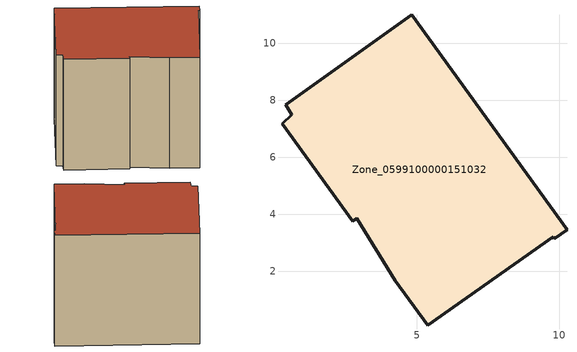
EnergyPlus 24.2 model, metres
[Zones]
Zone_0599100000151032
 floor ground (C_G): 9.82,3.13 9.79,3.21 5.38,0.1 4.25,1.67 2.89,3.85 2.74,3.75 0.27,7.18 0.61,7.5 0.4,7.84 4.83,11 10.27,3.45 z0
 wall outside (C_F): 2.89,3.85 4.25,1.67 5.38,0.1 9.79,3.21 9.82,3.13 10.27,3.45 4.83,11 0.4,7.84 0.61,7.5 0.27,7.18 2.74,3.75 2.89,3.85 z0:8.51
 roof outside (C_R): 5.38,0.1 9.79,3.21 9.82,3.13 10.27,3.45 4.83,11 0.4,7.84 0.61,7.5 0.27,7.18 2.74,3.75 2.89,3.85 4.25,1.67 z8.51
[BUILDING]
Pand.0599100000151032: North Axis=0; Terrain=City; Loads Convergence Tolerance Value=0.04; Temperature Convergence Tolerance Value=0.4; Solar Distribution=FullExterior; Maximum Number of Warmup Days=25; Minimum Number of Warmup Days=1
[Site:Location]
Rotterdam.The.Hague.AP_ZH_NLD Design_Conditions: Latitude=51.96; Longitude=4.45; Time Zone=1; Elevation=-4.5
[SITE:GROUNDTEMPERATURE:BUILDINGSURFACE]
18, 18, 18, 18, 18, 18, 18, 18, 18, 18, 18, 18
[MATERIAL] Thermal Absorptance=0.9; Solar Absorptance=0.7; Visible Absorptance=0.7
Name | Roughness | Thickness | Conductivity | Density | Specific Heat
G.TC.1975-1991 | MediumSmooth | 0.15 | 0.288461 | 540 | 1210
F.TC.1975-1991 | Rough | 0.3 | 0.230769 | 1920 | 840
R.TC.1975-1991 | MediumRough | 0.2 | 0.153846 | 1500 | 1000
[CONSTRUCTION]
C_G: G.TC.1975-1991
C_F: F.TC.1975-1991
C_R: R.TC.1975-1991
[ZONE]
Zone_0599100000151032: Type=1; Multiplier=1; Ceiling Height=Autocalculate; Volume=Autocalculate; Floor Area=autocalculate; Part of Total Floor Area=Yes
[ZONEINFILTRATION:DESIGNFLOWRATE]
Infil_Zone_0599100000151032: Zone or ZoneList or Space or SpaceList=Zone_0599100000151032; Schedule=AlwaysOn; Design Flow Rate Calculation Method=Flow/Area; Flow Rate per Floor Area=0.003; Constant Term Coefficient=1; Temperature Term Coefficient=0; Velocity Term Coefficient=0; Velocity Squared Term Coefficient=0
[HVACTEMPLATE:ZONE:IDEALLOADSAIRSYSTEM]
Zone_0599100000151032: Maximum Heating Supply Air Temperature=50; Minimum Cooling Supply Air Temperature=13; Maximum Heating Supply Air Humidity Ratio=0.0156; Minimum Cooling Supply Air Humidity Ratio=0.0077; Heating Limit=NoLimit; Cooling Limit=NoLimit; Dehumidification Control Type=ConstantSensibleHeatRatio; Cooling Sensible Heat Ratio=0.7; Dehumidification Setpoint=60; Humidification Control Type=None; Humidification Setpoint=30; Outdoor Air Method=None; Outdoor Air Flow Rate per Person=0.00944; Outdoor Air Flow Rate per Zone Floor Area=0; Outdoor Air Flow Rate per Zone=0; Demand Controlled Ventilation Type=None; Outdoor Air Economizer Type=NoEconomizer; Heat Recovery Type=None; Sensible Heat Recovery Effectiveness=0.7; Latent Heat Recovery Effectiveness=0.65
[ZONECONTROL:THERMOSTAT]
ThermostatControl_Zone_0599100000151032: Zone or ZoneList=Zone_0599100000151032; Control Type Schedule=DualSetpointControlType; Control 1=Thermostat_Zone_0599100000151032; Temperature Difference Between Cutout And Setpoint=0
[THERMOSTATSETPOINT:DUALSETPOINT]
Thermostat_Zone_0599100000151032: Heating Setpoint Temperature Schedule=HeatingSetpoint_Zone_0599100000151032; Cooling Setpoint Temperature Schedule=CoolingSetpoint_Zone_0599100000151032
[SCHEDULE:COMPACT]
HeatingSetpoint_Zone_0599100000151032: Through: 12/31, For: AllDays, Until: 24:00, 21
CoolingSetpoint_Zone_0599100000151032: Through: 12/31, For: AllDays, Until: 24:00, 24
DualSetpointControlType: Through: 12/31, For: AllDays, Until: 24:00, 4
AlwaysOn: Through: 12/31, For: AllDays, Until: 24:00, 1
